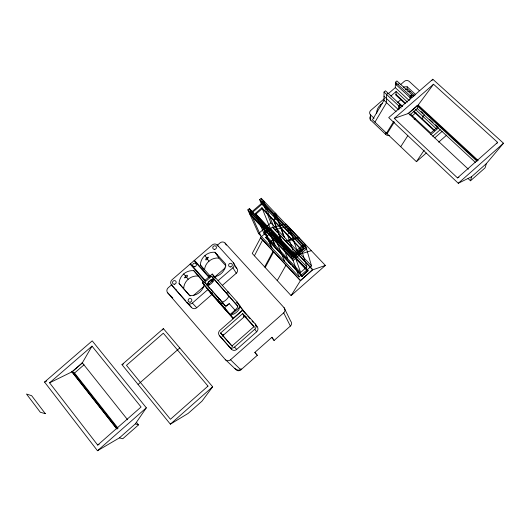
<?xml version="1.0" encoding="UTF-8"?>
<svg xmlns="http://www.w3.org/2000/svg" width="530" height="530" viewBox="0 0 530 530"><rect width="100%" height="100%" fill="white"/><g stroke="black" fill="none" stroke-linecap="round" stroke-linejoin="round"><path stroke-width="0.79" d="M426.305 153.004L416.421 161.683L372.471 119.8L383.998 100.289L384.025 92.087L385.495 90.816L402.045 106.245M389.325 135.335A3.518 3.193 -7 0 1 385.8 134.514L385.82 132.348M388.53 93.485L395.287 87.635L395.453 82.203L396.917 80.938L413.539 96.261M405.112 103.701L395.572 94.83L396.023 94.439L396.115 91.504L407.53 102.098M396.4 84.952L396.46 83.13M398.613 109.054L398.739 105.821L400.216 104.543M399.262 109.187L399.375 106.417L400.852 105.132M407.053 89.252L407.199 86.801A12.236 10.931 -6.3 0 0 403.37 87.119M410.008 99.196L410.227 95.844L411.704 94.565M410.724 98.56L410.869 96.433L412.34 95.155M409.882 114.97L417.262 108.544L417.541 105.351L477.484 160.782M468.076 178.517L470.494 180.783L471.587 176.709L486.354 163.624L503.5 143.232L432.825 79.261L388.709 117.594L458.291 183.274L471.587 176.709M486.354 163.624L485.083 167.844L470.494 180.783M260.555 237.917L252.247 253.453L291.102 295.614L325.38 265.417L286.001 224.051L272.639 227.403L272.493 227.032L260.396 237.553L300.43 280.655L291.102 295.614M254.427 255.811L262.628 239.951M264.656 266.915L273.142 251.213M265.192 267.498L273.692 251.803M97.699 445.074L141.059 406.994L92.001 346.143L82.342 362.845L71.967 371.835L49.588 382.832L97.699 445.074L99.11 444.253M277.23 280.562L286.054 265.066M374.929 122.145L386.529 102.668L386.608 94.499L388.073 93.22M386.496 133.162L393.737 121.416M387.099 133.739L394.353 121.999M162.524 329.971L163.399 328.613L212.656 386.794L201.963 401.19L188.13 413.42L170.369 424.172L121.986 364.673L163.399 328.613M400.72 146.717L407.769 135.753M416.421 161.683L424.192 150.149M135.362 423.848L146.326 407.808L92.213 340.863L44.553 382.064L97.487 450.738L119.435 437.859L135.362 423.848L138.489 424.908L122.768 438.747L119.435 437.859M431.864 80.567L432.825 79.261M458.973 177.199L457.496 177.908L394.287 118.382L408.537 113.42L418.163 105.046L433.54 84.243L497.637 142.391L496.603 143.63M458.291 183.274L503.5 143.232M171.952 284.544L168.202 287.783A3.703 3.458 -41.1 0 0 167.666 292.825L225.243 359.512A3.823 3.683 -48.3 0 0 230.523 359.777L283.689 312.866A3.776 3.65 -27.4 0 0 284.047 307.665L225.078 243.071A3.657 3.432 -30.6 0 0 220.01 242.919L216.889 245.622M170.369 424.172L212.656 386.794M457.496 177.908L497.637 142.391M225.243 359.512L235.949 369.609A3.564 3.452 -50.3 0 0 240.885 369.86L257.308 355.325L254.877 352.37L272.003 337.226L274.103 340.465L290.387 326.056A3.518 3.425 -27.6 0 0 290.712 321.187L284.047 307.665M97.487 450.738L146.326 407.808M300.616 272.473L306.85 266.994L301.259 249.219L261.933 207.727L255.334 213.444L263.927 233.299L300.616 272.473L294.554 255.096L255.334 213.444M299.066 276.905L311.547 265.927L305.267 244.575L261.224 198.293L259.7 199.605L261.303 203.613L303.928 248.517L293.567 257.593L251.114 212.424L249.385 208.535L247.861 209.847L258.58 233.544L299.066 276.905L291.672 256.48L247.861 209.847M307.983 270.578L301.948 276.296L307.983 270.578L271.718 232.041L265.662 237.314L265.815 237.672L290.897 264.483M325.38 265.417L312.7 269.856L300.43 280.655L312.607 269.531L272.493 227.032M229.185 346.819A3.862 3.723 -44.6 0 0 234.538 347.07L254.798 329.223A3.842 3.71 -37.3 0 0 255.208 323.903L242.939 310.149L219.93 330.336A3.842 3.683 -43.2 0 0 219.46 335.642L231.418 349.164A3.809 3.67 -45 0 0 236.698 349.416L256.652 331.82A3.789 3.664 -37.5 0 0 257.057 326.573L255.208 323.903M294.554 255.096L301.259 249.219M432.778 136.263L440.198 129.764M233.366 318.55L230.126 314.436L235.022 310.149A4.578 1.298 -41.6 0 0 237.685 306.095L211.569 276.269L204.66 282.278L209.754 288.36M289.678 262.33L289.241 262.714L289.115 262.383M294.912 257.746L295.349 257.361M230.696 315.158L240.441 306.618M434.726 137.86L442.066 131.427M220.579 333.025L242.654 313.654L254.108 326.52L231.935 346.05L220.579 333.025L232.531 346.574M438.661 142.159L446.697 135.11M222.925 335.556L244.674 316.456L242.654 313.654M276.759 248.524L276.322 248.908L276.183 248.557M281.967 243.979L282.265 243.25M277.309 249.113L276.872 249.491L276.733 249.146M282.517 244.569L282.815 243.833M230.126 314.436L221.361 304.121L222.852 302.815L204.66 282.278M224.369 307.923L229.251 303.65L235.022 310.149M138.065 384.449L179.769 347.952M235.698 303.326L237.188 302.02L212.225 274.063L202.361 282.642L211.868 294.521L233.339 318.808M437.912 126.763L430.771 133.023L410.406 114.036M291.672 256.48L305.267 244.575M430.771 134.647L438.515 127.862M408.08 113.586L417.541 105.351M265.815 237.672L266.252 237.294L302.385 275.911M222.415 285.325L236.287 273.235A3.697 3.498 -31.5 0 0 236.711 268.206L233.319 262.635L217.419 245.125A3.75 3.511 -31.7 0 0 212.232 244.973L172.038 279.754A3.783 3.538 -39.8 0 0 171.495 284.895L187.097 302.855A3.816 3.597 -40.8 0 0 192.344 303.067L207.879 289.539M218.062 280.675L232.882 267.776A3.783 3.571 -31.4 0 0 233.319 262.635M412.353 115.765L416.05 112.545M270.101 242.15L275.633 237.334M211.145 293.779L212.384 292.699M187.097 302.855L191.562 307.539A3.73 3.525 -41.1 0 0 196.696 307.744L212.914 293.607M414.168 119.329L415.156 118.468M424.676 114.844L422.92 116.375L422.635 119.17L422.178 119.568M397.507 102.555L401.19 99.362M258.58 233.544L270.863 222.872L261.224 198.293M394.287 118.382L433.54 84.243M263.927 233.299L270.075 227.953L261.933 207.727M193.768 295.23L204.255 286.114M214.736 276.998L225.217 267.875M49.588 382.832L92.001 346.143M251.836 211.139L250.312 212.457L260.846 235.976M262.165 202.195L263.682 200.883L273.142 225.283M398.043 84.595L399.507 83.329M251.114 212.424L261.303 203.613M263.145 203.195L249.994 214.57L293.15 260.561L306.526 248.835L259.7 199.605M384.409 98.6L370.761 110.412A3.538 3.187 -9 0 0 370.563 114.924L370.728 120.138L385.8 134.514M400.534 84.634L404.251 81.415A3.538 3.14 -6.7 0 1 409.24 81.415L419.369 90.703M116.375 428.293L72.001 371.921L82.243 363.05M390.901 96.016L396.115 91.504M72.001 371.921L74.544 373.034L84.031 364.812M121.986 364.673L123.444 363.931M44.553 382.064L46.726 381.004M311.322 250.65L298.397 254.691L298.284 254.354M299.119 237.831L285.981 241.541L285.856 241.183M298.582 237.261L285.431 240.951L285.299 240.6M288.207 226.37L274.885 229.781L274.745 229.41M407.861 91.557L410.233 91.518M405.357 89.245L407.736 89.219L414.917 95.831M407.199 86.801L415.401 94.347M395.453 82.203L412.062 97.54M395.4 84.031L410.107 97.626M418.163 105.046L478.192 160.53M417.064 105.768L477 161.213M395.287 87.635L409.286 100.594M421.145 111.578L423.185 113.466M429.433 119.25L432.997 122.556M435.375 124.755L437.753 126.961M417.262 108.544L475.456 162.452M415.262 109.266L436.269 128.757M396.023 94.439L405.569 103.31M413.857 111.015L434.679 130.36M413.407 111.406L434.222 130.758M397.977 102.131L402.641 106.477M408.537 113.42L468.368 169.222M384.025 92.087L401.164 108.087M384.011 96.228L398.58 109.862M383.998 100.289L396.042 111.585M370.563 114.924L374.087 118.276M230.523 359.777L240.885 369.86M167.666 292.825L172.78 297.933M262.449 201.433L306.068 247.305L292.62 259.09L249.226 212.874M260.237 200.956L274.215 215.664M274.845 217.366L303.697 247.748L293.309 256.851L264.576 226.29M270.863 222.872L311.547 265.927M171.495 284.895L185.765 300.861M219.46 335.642L231.418 349.164M272.639 227.403L277.104 232.133M278.773 233.896L293.6 249.61M294.687 250.763L296.86 253.068M297.091 253.307L312.7 269.856L312.607 269.531M270.075 227.953L306.85 266.994M249.385 208.535L308.082 270.896M249.968 209.84L263.88 224.64M307.645 271.281L271.433 232.783L271.718 232.041M265.662 237.314L301.842 275.984M292.56 266.259L301.948 276.296M260.396 237.553L300.318 280.35M192.344 303.067L196.696 307.744M234.538 347.07L236.698 349.416M235.042 266.365L236.711 268.206M203.845 282.013L193.821 270.691A12.958 12.17 -38.3 0 0 179.06 283.484L190.164 296.005M203.58 269.28L200.373 265.013A12.899 12.124 -33.7 0 1 215.061 252.287L225.707 264.066A12.899 12.124 -33.7 0 1 213.643 276.892M215.061 252.287L218.837 258.05L225.972 265.947M274.103 340.465L271.724 337.444M237.566 303.332L240.229 306.32M239.063 305.75L242.733 309.865L233.147 318.272L209.145 291.122M242.21 309.931L246.602 314.853M247.702 316.085L249.902 318.556M252.108 321.021L253.207 322.26M255.407 324.724L257.057 326.573M237.685 306.095L211.569 276.269M200.373 265.013L210.43 276.296M208.86 275.401L209.946 276.62M244.674 316.456L254.36 327.341M194.464 260.349L209.025 276.713M211.722 279.741L212.802 280.953M194.079 260.68L209.184 277.647M210.801 279.469L212.417 281.284M190.482 263.794L205.56 280.801M207.714 283.232L208.787 284.444M190.098 264.125L204.64 280.522M210.847 289.585L213.02 292.043M214.65 293.885L225.011 305.585A4.565 1.345 -41.6 0 0 229.251 303.65M193.821 270.691L203.533 282.198M202.361 282.642L221.361 304.121M206.077 287.286L230.47 314.873M257.308 355.325L254.804 352.404M179.06 283.484L189.548 295.502A12.958 12.17 -38.3 0 0 204.275 283.921M186.818 302.08L191.562 307.539M234.869 368.357L235.949 369.609M183.691 273.944L185.54 276.123M186.388 277.117L188.19 279.231M136.442 422.344L138.489 424.908M82.117 362.566L127.637 419.793M226.78 311.388L218.029 300.358L219.519 299.052L221.719 301.868M74.544 373.034L118.051 428.247M72.517 371.47L117.415 428.472M71.742 371.557L117.044 429.101M222.852 302.815L225.011 305.585M232.16 313.879L232.385 314.164A4.531 1.272 -41.6 0 0 236.552 312.203A4.531 1.272 -41.6 0 0 239.196 308.195L238.984 307.897M212.225 274.063L215.299 278.276M229.338 293.607L227.96 291.679L226.469 292.984L228.576 295.873A4.558 1.365 -41.6 0 1 226.118 299.821A4.558 1.365 -41.6 0 1 221.805 301.948M254.798 329.223L256.652 331.82M237.188 302.02L244.953 313.005M204.944 255.546L206.594 257.885A1.855 0.629 -51 0 0 205.766 259.832A1.855 0.629 -51 0 0 207.356 258.965L208.946 261.23M217.419 245.125L218.247 246.443M232.882 267.776L236.287 273.235M225.078 243.071L226.323 245.151M283.689 312.866L290.387 326.056M250.332 209.549L250.915 210.847M272.062 247.98L262.43 225.356L263.96 224.024L265.517 227.748L267.325 226.177L275.149 245.284M271.506 247.384L261.827 224.713L263.357 223.388L264.921 227.112L266.729 225.541L274.593 244.688M284.603 261.416L276.004 239.805L277.541 238.46L278.932 242.018L280.748 240.428L287.71 258.693M260.661 200.612L261.191 201.956M280.767 239.302L273.354 219.778L275.163 218.214L273.738 214.372L275.262 213.047L283.848 236.612M281.324 239.898L273.957 220.414L275.759 218.844L274.341 215.008L275.872 213.683L284.411 237.208M293.567 257.593L292.368 254.215L302.868 245.026L303.928 248.517M293.918 253.26L287.412 234.611L289.228 233.028L287.982 229.357L289.512 228.019L297.012 250.544M380.547 104.827L380.56 106.848M222.487 335.921A3.789 3.637 -43.3 0 1 222.646 334.788M243.568 316.165A3.77 3.624 -37.3 0 1 245.814 316.258M222.951 336.418A3.776 3.624 -43.4 0 1 223.587 334.271M243.615 316.827A3.756 3.617 -37.3 0 1 246.211 316.808M241.143 368.642A2.968 2.875 -50.3 0 1 236.393 369.211M376.664 113.268A12.236 11.011 -7.5 0 1 382.58 103.396M370.728 120.138A3.491 3.147 -8.8 0 1 370.145 116.646M208.336 289.016A12.667 11.925 -38.5 0 1 208.098 290.314M183.672 288.572A12.667 11.925 -38.5 0 1 198.094 276.057M186.215 276.925A1.862 0.371 -41 0 1 184.566 277.866A1.862 0.371 -41 0 1 185.732 276.355M185.387 275.945A1.862 0.908 -41 0 1 187.395 275.415A1.862 0.908 -41 0 1 186.567 277.329M176.278 289.943A3.697 3.465 -40 0 1 176.086 289.698M209.085 284.159A1.901 1.795 -36.2 0 1 209.085 281.344A1.901 1.795 -36.2 0 1 211.907 281.708M204.527 269.869A12.607 11.885 -33.8 0 1 218.837 258.05M206.766 258.13A1.855 0.371 -41.4 0 1 208.383 257.209A1.855 0.371 -41.4 0 1 207.197 258.739M217.512 255.023A1.835 1.722 -31.8 0 1 216.989 254.638M221.825 338.14A3.789 3.631 -43.5 0 1 221.149 336.954M212.828 278.283A4.518 1.477 -41.5 0 1 211.139 282.026A4.518 1.477 -41.5 0 1 206.455 284.537M207.985 386.098L170.435 419.27L126.478 365.329L163.32 333.224L207.985 386.098M301.497 249.981L294.812 255.838L255.705 214.292L262.284 208.595L301.497 249.981M45.315 413.658L40.32 412.267L26.5 394.042L31.654 395.691L45.315 413.658M174.489 284.219A1.895 1.769 -39.8 0 0 175.887 281.304A1.895 1.769 -39.8 0 0 172.707 281.728A1.895 1.769 -39.8 0 0 174.489 284.219M190.118 302.18A1.908 1.802 -40.8 0 0 191.515 299.225A1.908 1.802 -40.8 0 0 188.302 299.649A1.908 1.802 -40.8 0 0 190.118 302.18M194.497 266.756A1.881 1.762 -35.8 0 0 196.14 263.98A1.881 1.762 -35.8 0 0 192.946 264.125A1.881 1.762 -35.8 0 0 194.497 266.756M214.57 249.365A1.875 1.756 -31.7 0 0 216.194 246.609A1.875 1.756 -31.7 0 0 213 246.761A1.875 1.756 -31.7 0 0 214.57 249.365M230.464 266.935A1.895 1.789 -31.4 0 0 232.094 264.139A1.895 1.789 -31.4 0 0 228.867 264.284A1.895 1.789 -31.4 0 0 230.464 266.935M209.496 284.829A4.518 1.471 -41.5 0 0 213.855 279.363A4.518 1.471 -41.5 0 0 207.979 282.768A4.518 1.471 -41.5 0 0 209.496 284.829"/></g></svg>
